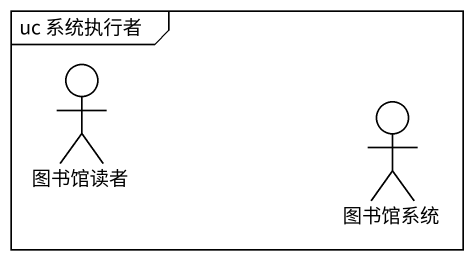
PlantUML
@startuml
mainframe uc 系统执行者
actor 图书馆读者
actor 图书馆系统
@enduml
